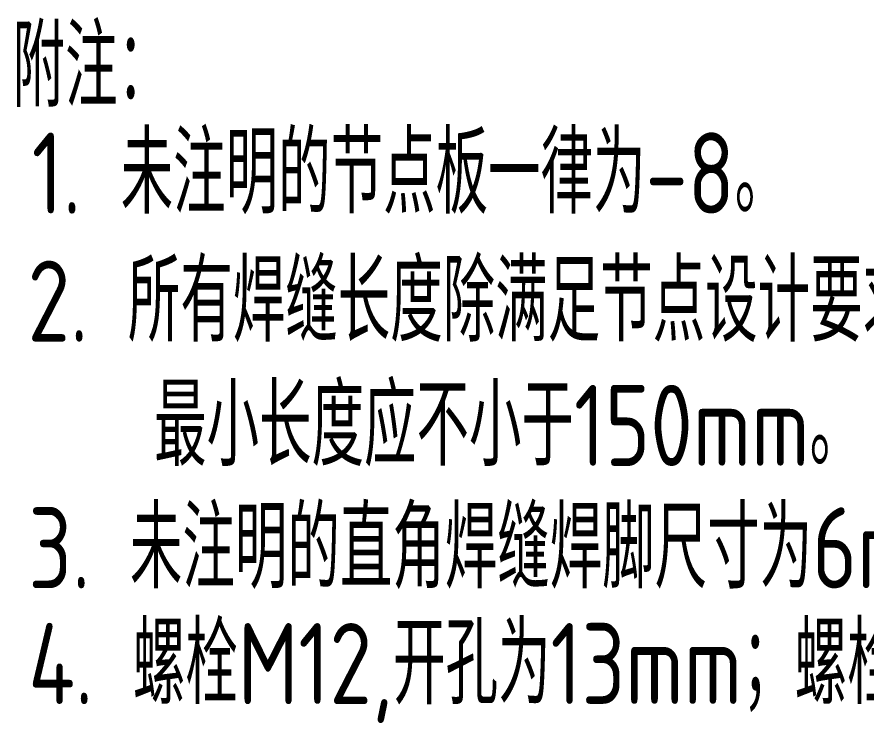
# Model space of a CAD drawing. Header units: millimetres. Extents: x 865974 to 875117, y 41124 to 44891.
# Drawn here: x 870480.29 to 870527.47, y 41229.79 to 41268.99 of the extents above; entities that cross this region are included whole.
import ezdxf

# ---------------------------------------------------------------- set-up
doc = ezdxf.new("R2010")
doc.units = ezdxf.units.MM
doc.header["$LTSCALE"] = 1000
doc.header["$MEASUREMENT"] = 0
doc.layers.add('CON', color=3, linetype='Continuous')
doc.styles.add('GBHZ', font='gbenor.shx', dxfattribs={"width": 0.9, "bigfont": 'gbcbig.shx'})

msp = doc.modelspace()

# ---------------------------------------------------------------- texts
at = {"style": 'GBHZ', "width": 0.9}
for s, p in [('附注：', (870480.052, 41264.003)), ('1. 未注明的节点板一律为-8。', (870481.116, 41258.074))]:
    msp.add_text(s, height=4.5, dxfattribs=at).set_placement(p)
at = {"layer": 'CON', "color": 7, "ltscale": 0.5, "style": 'GBHZ', "width": 0.9}
for s, p in [('2. 所有焊缝长度除满足节点设计要求外一律满焊且', (870480.885, 41250.964)), ('  最小长度应不小于150mm。', (870483.52, 41244.062)), ('3. 未注明的直角焊缝焊脚尺寸为6mm。', (870480.927, 41237.266)), ('4. 螺栓M12,开孔为13mm；螺栓M14,开孔为15.5mm；', (870480.927, 41230.838))]:
    msp.add_text(s, height=4.5, dxfattribs=at).set_placement(p)

doc.saveas('drawing.dxf')
